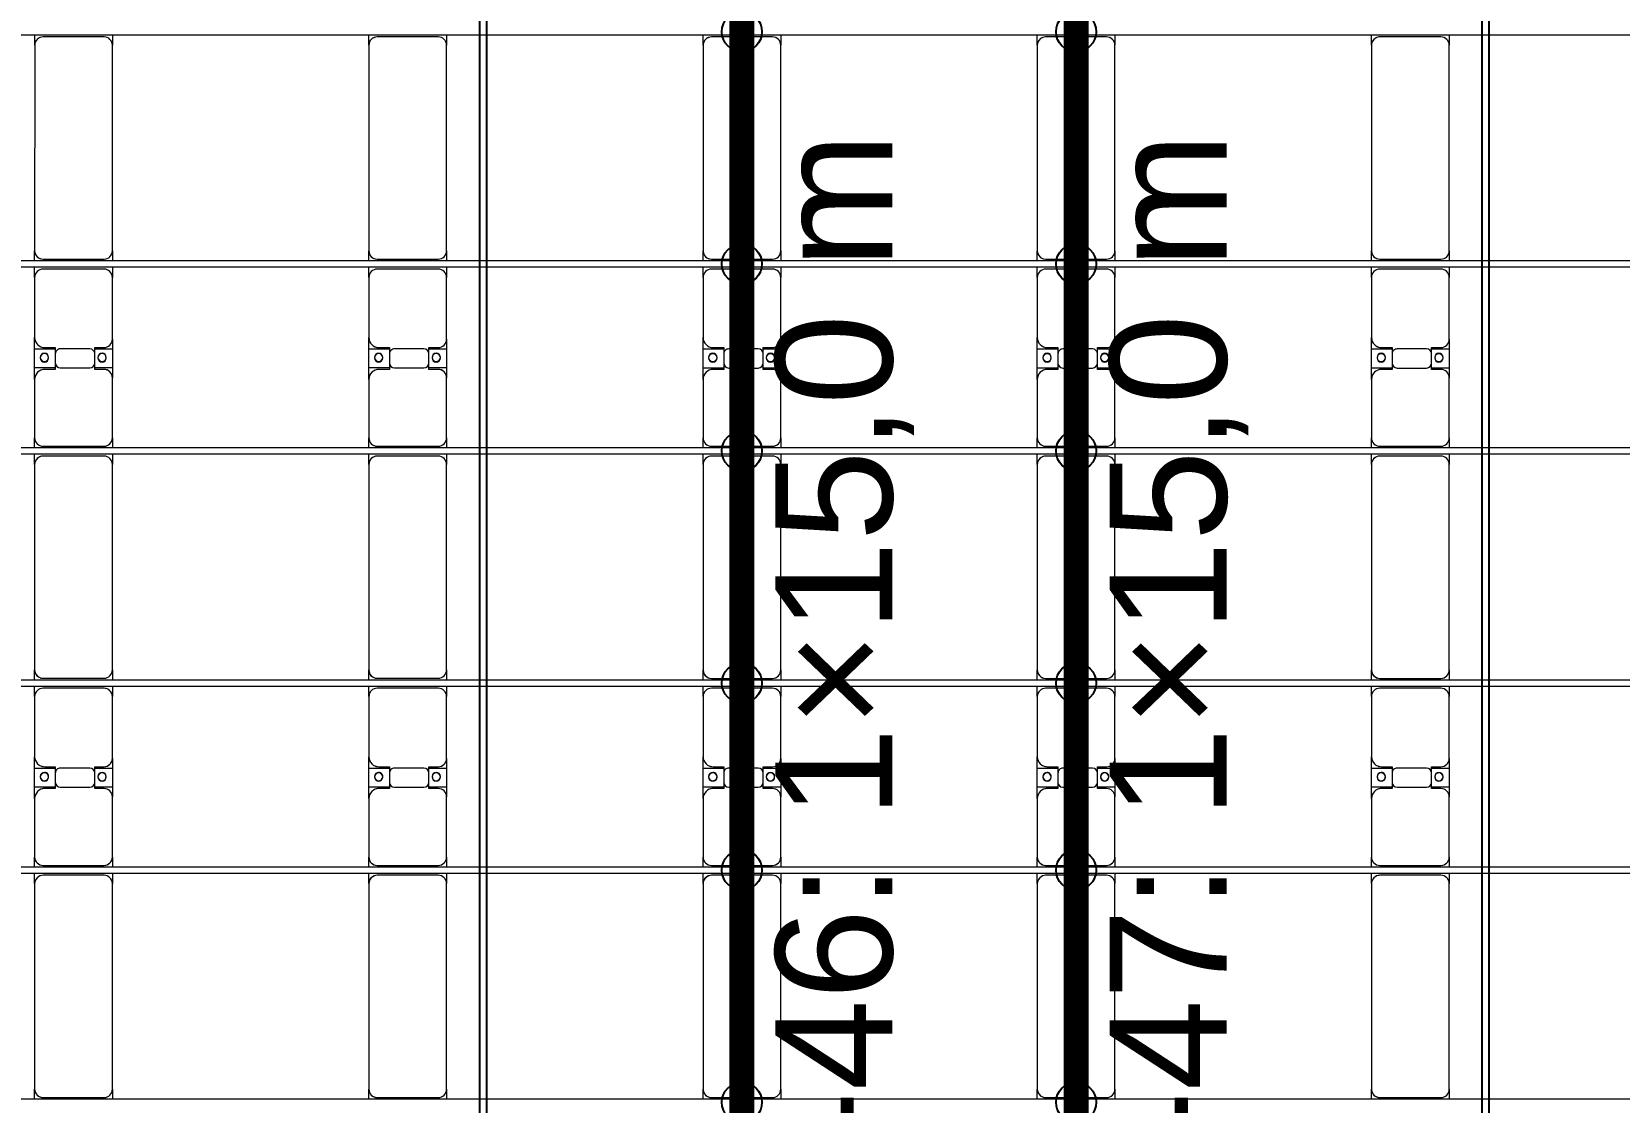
# Model space of a CAD drawing. Header units: millimetres. Extents: x -147246 to 112336, y -213734 to -86506.
# Drawn here: x -24365 to -14864, y -102115 to -95705 of the extents above; entities that cross this region are included whole.
import ezdxf

# ---------------------------------------------------------------- set-up
doc = ezdxf.new("R2010")
doc.units = ezdxf.units.MM
doc.layers.add('A-GENM', color=13, linetype='Continuous', lineweight=9)
doc.layers.add('S-BEAM', color=12, linetype='Continuous', lineweight=9)
doc.layers.add('GC-GHI CHU', color=2, linetype='Continuous')
doc.layers.add('GC-HOP 40x60 GIA CUONG', color=1, linetype='Continuous')
doc.styles.add('GC_VN', font='arial.ttf')

# ---------------------------------------------------------------- blocks, each defined once
blk = doc.blocks.new('Dầm C52 - Dầm C52-18761-BỐ TRÍ KHUNG KẾT CẤU BÈ PIN 05')
at = {"layer": 'S-BEAM', "color": 1}
blk.add_line((-74474.3, 20), (74474.3, 20), dxfattribs=at)
blk = doc.blocks.new('Dầm C52 - Dầm C52-18762-BỐ TRÍ KHUNG KẾT CẤU BÈ PIN 05')
at = {"layer": 'S-BEAM', "color": 1}
for p, q in [((-74474.3, 20), (74474.3, 20)), ((74474.3, -20), (-74474.3, -20))]:
    blk.add_line(p, q, dxfattribs=at)
blk = doc.blocks.new('Dầm C52 - Dầm C52-18763-BỐ TRÍ KHUNG KẾT CẤU BÈ PIN 05')
at = {"layer": 'S-BEAM', "color": 1}
for p, q in [((-74474.3, 20), (74474.3, 20)), ((74474.3, -20), (-74474.3, -20))]:
    blk.add_line(p, q, dxfattribs=at)
blk = doc.blocks.new('Dầm C52 - Dầm C52-18764-BỐ TRÍ KHUNG KẾT CẤU BÈ PIN 05')
at = {"layer": 'S-BEAM', "color": 1}
blk.add_line((74474.3, -20), (-74474.3, -20), dxfattribs=at)
blk = doc.blocks.new('Dai phao do pin - DẢI PHAO ĐỠ PIN-V61-BỐ TRÍ KHUNG KẾT CẤU BÈ PIN 05')
at = {"layer": 'A-GENM', "color": 7}
for p, q in [((-681.1, 223.4), (-620.3, 223.4)), ((610.3, 223.4), (-620.3, 223.4)), ((610.3, 223.4), (668.9, 223.4)), ((708.9, 223.4), (769.7, 223.4)), ((1139.7, 223.4), (769.7, 223.4)), ((1139.7, 223.4), (1312.2, 223.4)), ((1197.8, 223.4), (1370.3, 223.4)), ((1197.8, 118.2), (1197.8, 223.4)), ((1312.2, 223.4), (1312.2, 118.2)), ((1730.3, 223.4), (1370.3, 223.4)), ((1730.3, 223.4), (1788.9, 223.4)), ((1828.9, 223.4), (1889.7, 223.4)), ((3120.3, 223.4), (1889.7, 223.4)), ((3120.3, 223.4), (3178.9, 223.4)), ((3218.9, 223.4), (3279.7, 223.4)), ((3649.7, 223.4), (3279.7, 223.4)), ((3649.7, 223.4), (3822.2, 223.4)), ((3707.8, 223.4), (3880.3, 223.4)), ((3707.8, 118.2), (3707.8, 223.4)), ((3822.2, 223.4), (3822.2, 118.2)), ((4240.3, 223.4), (3880.3, 223.4)), ((4240.3, 223.4), (4298.9, 223.4)), ((4338.9, 223.4), (4399.7, 223.4)), ((5630.3, 223.4), (4399.7, 223.4)), ((5630.3, 223.4), (5688.9, 223.4)), ((-670.3, 173.4), (-670.3, -191.6)), ((660.3, -191.6), (660.3, 173.4)), ((719.7, 173.4), (719.7, -191.6)), ((1189.7, 118.2), (1189.7, 173.4)), ((1282.2, 118.2), (1189.7, 118.2)), ((1320.3, 118.2), (1227.8, 118.2)), ((1320.3, 173.4), (1320.3, 118.2)), ((1780.3, -191.6), (1780.3, 173.4)), ((1839.7, 173.4), (1839.7, -191.6)), ((3170.3, -191.6), (3170.3, 173.4)), ((3229.7, 173.4), (3229.7, -191.6)), ((3699.7, 118.2), (3699.7, 173.4)), ((3792.2, 118.2), (3699.7, 118.2)), ((3830.3, 118.2), (3737.8, 118.2)), ((3830.3, 173.4), (3830.3, 118.2)), ((4290.3, -191.6), (4290.3, 173.4)), ((4349.7, 173.4), (4349.7, -191.6)), ((5680.3, -191.6), (5680.3, 173.4)), ((1197.8, 88.2), (1197.8, -88.2)), ((1312.2, -88.2), (1312.2, 88.2)), ((3707.8, 88.2), (3707.8, -88.2)), ((3822.2, -88.2), (3822.2, 88.2)), ((1189.7, -181.6), (1189.7, -118.2)), ((1189.7, -118.2), (1282.2, -118.2)), ((1197.8, -241.6), (1197.8, -118.2)), ((1227.8, -118.2), (1320.3, -118.2)), ((1312.2, -118.2), (1312.2, -241.6)), ((1320.3, -118.2), (1320.3, -181.6)), ((3699.7, -181.6), (3699.7, -118.2)), ((3699.7, -118.2), (3792.2, -118.2)), ((3707.8, -241.6), (3707.8, -118.2)), ((3737.8, -118.2), (3830.3, -118.2)), ((3822.2, -118.2), (3822.2, -241.6)), ((3830.3, -118.2), (3830.3, -181.6)), ((-620.3, -241.6), (-681.1, -241.6)), ((-620.3, -241.6), (610.3, -241.6)), ((668.9, -241.6), (610.3, -241.6)), ((769.7, -241.6), (708.9, -241.6)), ((769.7, -241.6), (1129.7, -241.6)), ((1312.2, -241.6), (1129.7, -241.6)), ((1380.3, -241.6), (1197.8, -241.6)), ((1380.3, -241.6), (1730.3, -241.6)), ((1788.9, -241.6), (1730.3, -241.6)), ((1889.7, -241.6), (1828.9, -241.6)), ((1889.7, -241.6), (3120.3, -241.6)), ((3178.9, -241.6), (3120.3, -241.6)), ((3279.7, -241.6), (3218.9, -241.6)), ((3279.7, -241.6), (3639.7, -241.6)), ((3822.2, -241.6), (3639.7, -241.6)), ((3890.3, -241.6), (3707.8, -241.6)), ((3890.3, -241.6), (4240.3, -241.6)), ((4298.9, -241.6), (4240.3, -241.6)), ((4399.7, -241.6), (4338.9, -241.6)), ((4399.7, -241.6), (5630.3, -241.6)), ((5688.9, -241.6), (5630.3, -241.6))]:
    blk.add_line(p, q, dxfattribs=at)
for centre, radius, start, end in [((-620.3, 173.4), 50, 90, 180), ((-620.3, 173.4), 50, 90, 180), ((610.3, 173.4), 50, 0, 90), ((610.3, 173.4), 50, 45, 90), ((769.7, 173.4), 50, 90, 180), ((769.7, 173.4), 50, 135, 180), ((1139.7, 173.4), 50, 360, 90), ((1139.7, 173.4), 50, 360, 45), ((1370.3, 173.4), 50, 90, 180), ((1370.3, 173.4), 50, 135, 180), ((1730.3, 173.4), 50, 0, 90), ((1730.3, 173.4), 50, 0, 45), ((1889.7, 173.4), 50, 90, 180), ((1889.7, 173.4), 50, 90, 180), ((3120.3, 173.4), 50, 0, 90), ((3120.3, 173.4), 50, 45, 90), ((3279.7, 173.4), 50, 90, 180), ((3279.7, 173.4), 50, 135, 180), ((3649.7, 173.4), 50, 0, 90), ((3649.7, 173.4), 50, 0, 45), ((3880.3, 173.4), 50, 90, 180), ((3880.3, 173.4), 50, 135, 180), ((4240.3, 173.4), 50, 0, 90), ((4240.3, 173.4), 50, 0, 45), ((4399.7, 173.4), 50, 90, 180), ((4399.7, 173.4), 50, 90, 180), ((5630.3, 173.4), 50, 0, 90), ((5630.3, 173.4), 50, 45, 90), ((1227.8, 88.2), 30, 90, 180), ((1248.6, 161.8), 25, 0, 180), ((1248.6, 161.8), 25, 180, 0), ((1251.4, 161.8), 25, 0, 180), ((1251.4, 161.8), 25, 180, 360), ((1282.2, 88.2), 30, 0, 90), ((3737.8, 88.2), 30, 90, 180), ((3758.6, 161.8), 25, 0, 180), ((3758.6, 161.8), 25, 180, 0), ((3761.4, 161.8), 25, 0, 180), ((3761.4, 161.8), 25, 180, 360), ((3792.2, 88.2), 30, 0, 90), ((1227.8, -88.2), 30, 180, 270), ((1282.2, -88.2), 30, 270, 0), ((3737.8, -88.2), 30, 180, 270), ((3792.2, -88.2), 30, 270, 0), ((1129.7, -181.6), 60, 270, 360), ((1129.7, -181.6), 60, 330, 360), ((1248.6, -183.2), 25, 0, 180), ((1248.6, -183.2), 25, 180, 0), ((1251.4, -183.2), 25, 0, 180), ((1251.4, -183.2), 25, 180, 360), ((1380.3, -181.6), 60, 180, 270), ((1380.3, -181.6), 60, 180, 210), ((3639.7, -181.6), 60, 270, 360), ((3639.7, -181.6), 60, 330, 0), ((3758.6, -183.2), 25, 360, 180), ((3758.6, -183.2), 25, 180, 0), ((3761.4, -183.2), 25, 0, 180), ((3761.4, -183.2), 25, 180, 0), ((3890.3, -181.6), 60, 180, 270), ((3890.3, -181.6), 60, 180, 210), ((-620.3, -191.6), 50, 180, 270), ((-620.3, -191.6), 50, 180, 255), ((610.3, -191.6), 50, 270, 0), ((610.3, -191.6), 50, 270, 345), ((769.7, -191.6), 50, 180, 270), ((769.7, -191.6), 50, 180, 225), ((1730.3, -191.6), 50, 270, 360), ((1730.3, -191.6), 50, 315, 360), ((1889.7, -191.6), 50, 180, 270), ((1889.7, -191.6), 50, 180, 255), ((3120.3, -191.6), 50, 270, 0), ((3120.3, -191.6), 50, 270, 345), ((3279.7, -191.6), 50, 180, 270), ((3279.7, -191.6), 50, 180, 225), ((4240.3, -191.6), 50, 270, 0), ((4240.3, -191.6), 50, 315, 360), ((4399.7, -191.6), 50, 180, 270), ((4399.7, -191.6), 50, 180, 255), ((5630.3, -191.6), 50, 270, 0), ((5630.3, -191.6), 50, 270, 345)]:
    blk.add_arc(centre, radius, start, end, dxfattribs=at)
blk = doc.blocks.new('Dai phao do pin - DẢI PHAO ĐỠ PIN-V62-BỐ TRÍ KHUNG KẾT CẤU BÈ PIN 05')
at = {"layer": 'A-GENM', "color": 7}
for p, q in [((-681.1, 223.4), (-620.3, 223.4)), ((610.3, 223.4), (-620.3, 223.4)), ((610.3, 223.4), (668.9, 223.4)), ((708.9, 223.4), (769.7, 223.4)), ((1139.7, 223.4), (769.7, 223.4)), ((1139.7, 223.4), (1312.2, 223.4)), ((1197.8, 223.4), (1370.3, 223.4)), ((1197.8, 118.2), (1197.8, 223.4)), ((1312.2, 223.4), (1312.2, 118.2)), ((1730.3, 223.4), (1370.3, 223.4)), ((1730.3, 223.4), (1788.9, 223.4)), ((1828.9, 223.4), (1889.7, 223.4)), ((3120.3, 223.4), (1889.7, 223.4)), ((3120.3, 223.4), (3178.9, 223.4)), ((3218.9, 223.4), (3279.7, 223.4)), ((3649.7, 223.4), (3279.7, 223.4)), ((3649.7, 223.4), (3822.2, 223.4)), ((3707.8, 223.4), (3880.3, 223.4)), ((3707.8, 118.2), (3707.8, 223.4)), ((3822.2, 223.4), (3822.2, 118.2)), ((4240.3, 223.4), (3880.3, 223.4)), ((4240.3, 223.4), (4298.9, 223.4)), ((4338.9, 223.4), (4399.7, 223.4)), ((5630.3, 223.4), (4399.7, 223.4)), ((5630.3, 223.4), (5688.9, 223.4)), ((-670.3, 173.4), (-670.3, -191.6)), ((660.3, -191.6), (660.3, 173.4)), ((719.7, 173.4), (719.7, -191.6)), ((1189.7, 118.2), (1189.7, 173.4)), ((1282.2, 118.2), (1189.7, 118.2)), ((1320.3, 118.2), (1227.8, 118.2)), ((1320.3, 173.4), (1320.3, 118.2)), ((1780.3, -191.6), (1780.3, 173.4)), ((1839.7, 173.4), (1839.7, -191.6)), ((3170.3, -191.6), (3170.3, 173.4)), ((3229.7, 173.4), (3229.7, -191.6)), ((3699.7, 118.2), (3699.7, 173.4)), ((3792.2, 118.2), (3699.7, 118.2)), ((3830.3, 118.2), (3737.8, 118.2)), ((3830.3, 173.4), (3830.3, 118.2)), ((4290.3, -191.6), (4290.3, 173.4)), ((4349.7, 173.4), (4349.7, -191.6)), ((5680.3, -191.6), (5680.3, 173.4)), ((1197.8, 88.2), (1197.8, -88.2)), ((1312.2, -88.2), (1312.2, 88.2)), ((3707.8, 88.2), (3707.8, -88.2)), ((3822.2, -88.2), (3822.2, 88.2)), ((1189.7, -181.6), (1189.7, -118.2)), ((1189.7, -118.2), (1282.2, -118.2)), ((1197.8, -241.6), (1197.8, -118.2)), ((1227.8, -118.2), (1320.3, -118.2)), ((1312.2, -118.2), (1312.2, -241.6)), ((1320.3, -118.2), (1320.3, -181.6)), ((3699.7, -181.6), (3699.7, -118.2)), ((3699.7, -118.2), (3792.2, -118.2)), ((3707.8, -241.6), (3707.8, -118.2)), ((3737.8, -118.2), (3830.3, -118.2)), ((3822.2, -118.2), (3822.2, -241.6)), ((3830.3, -118.2), (3830.3, -181.6)), ((-620.3, -241.6), (-681.1, -241.6)), ((-620.3, -241.6), (610.3, -241.6)), ((668.9, -241.6), (610.3, -241.6)), ((769.7, -241.6), (708.9, -241.6)), ((769.7, -241.6), (1129.7, -241.6)), ((1312.2, -241.6), (1129.7, -241.6)), ((1380.3, -241.6), (1197.8, -241.6)), ((1380.3, -241.6), (1730.3, -241.6)), ((1788.9, -241.6), (1730.3, -241.6)), ((1889.7, -241.6), (1828.9, -241.6)), ((1889.7, -241.6), (3120.3, -241.6)), ((3178.9, -241.6), (3120.3, -241.6)), ((3279.7, -241.6), (3218.9, -241.6)), ((3279.7, -241.6), (3639.7, -241.6)), ((3822.2, -241.6), (3639.7, -241.6)), ((3890.3, -241.6), (3707.8, -241.6)), ((3890.3, -241.6), (4240.3, -241.6)), ((4298.9, -241.6), (4240.3, -241.6)), ((4399.7, -241.6), (4338.9, -241.6)), ((4399.7, -241.6), (5630.3, -241.6)), ((5688.9, -241.6), (5630.3, -241.6))]:
    blk.add_line(p, q, dxfattribs=at)
for centre, radius, start, end in [((-620.3, 173.4), 50, 90, 180), ((-620.3, 173.4), 50, 90, 180), ((610.3, 173.4), 50, 0, 90), ((610.3, 173.4), 50, 45, 90), ((769.7, 173.4), 50, 90, 180), ((769.7, 173.4), 50, 135, 180), ((1139.7, 173.4), 50, 360, 90), ((1139.7, 173.4), 50, 360, 45), ((1370.3, 173.4), 50, 90, 180), ((1370.3, 173.4), 50, 135, 180), ((1730.3, 173.4), 50, 0, 90), ((1730.3, 173.4), 50, 0, 45), ((1889.7, 173.4), 50, 90, 180), ((1889.7, 173.4), 50, 90, 180), ((3120.3, 173.4), 50, 0, 90), ((3120.3, 173.4), 50, 45, 90), ((3279.7, 173.4), 50, 90, 180), ((3279.7, 173.4), 50, 135, 180), ((3649.7, 173.4), 50, 0, 90), ((3649.7, 173.4), 50, 0, 45), ((3880.3, 173.4), 50, 90, 180), ((3880.3, 173.4), 50, 135, 180), ((4240.3, 173.4), 50, 0, 90), ((4240.3, 173.4), 50, 0, 45), ((4399.7, 173.4), 50, 90, 180), ((4399.7, 173.4), 50, 90, 180), ((5630.3, 173.4), 50, 0, 90), ((5630.3, 173.4), 50, 45, 90), ((1227.8, 88.2), 30, 90, 180), ((1248.6, 161.8), 25, 0, 180), ((1248.6, 161.8), 25, 180, 0), ((1251.4, 161.8), 25, 0, 180), ((1251.4, 161.8), 25, 180, 360), ((1282.2, 88.2), 30, 0, 90), ((3737.8, 88.2), 30, 90, 180), ((3758.6, 161.8), 25, 0, 180), ((3758.6, 161.8), 25, 180, 0), ((3761.4, 161.8), 25, 0, 180), ((3761.4, 161.8), 25, 180, 360), ((3792.2, 88.2), 30, 0, 90), ((1227.8, -88.2), 30, 180, 270), ((1282.2, -88.2), 30, 270, 0), ((3737.8, -88.2), 30, 180, 270), ((3792.2, -88.2), 30, 270, 0), ((1129.7, -181.6), 60, 270, 360), ((1129.7, -181.6), 60, 330, 360), ((1248.6, -183.2), 25, 0, 180), ((1248.6, -183.2), 25, 180, 0), ((1251.4, -183.2), 25, 0, 180), ((1251.4, -183.2), 25, 180, 360), ((1380.3, -181.6), 60, 180, 270), ((1380.3, -181.6), 60, 180, 210), ((3639.7, -181.6), 60, 270, 360), ((3639.7, -181.6), 60, 330, 0), ((3758.6, -183.2), 25, 360, 180), ((3758.6, -183.2), 25, 180, 0), ((3761.4, -183.2), 25, 0, 180), ((3761.4, -183.2), 25, 180, 0), ((3890.3, -181.6), 60, 180, 270), ((3890.3, -181.6), 60, 180, 210), ((-620.3, -191.6), 50, 180, 270), ((-620.3, -191.6), 50, 180, 255), ((610.3, -191.6), 50, 270, 0), ((610.3, -191.6), 50, 270, 345), ((769.7, -191.6), 50, 180, 270), ((769.7, -191.6), 50, 180, 225), ((1730.3, -191.6), 50, 270, 360), ((1730.3, -191.6), 50, 315, 360), ((1889.7, -191.6), 50, 180, 270), ((1889.7, -191.6), 50, 180, 255), ((3120.3, -191.6), 50, 270, 0), ((3120.3, -191.6), 50, 270, 345), ((3279.7, -191.6), 50, 180, 270), ((3279.7, -191.6), 50, 180, 225), ((4240.3, -191.6), 50, 270, 0), ((4240.3, -191.6), 50, 315, 360), ((4399.7, -191.6), 50, 180, 270), ((4399.7, -191.6), 50, 180, 255), ((5630.3, -191.6), 50, 270, 0), ((5630.3, -191.6), 50, 270, 345)]:
    blk.add_arc(centre, radius, start, end, dxfattribs=at)
blk = doc.blocks.new('Dai phao do pin - DẢI PHAO ĐỠ PIN-V63-BỐ TRÍ KHUNG KẾT CẤU BÈ PIN 05')
at = {"layer": 'A-GENM', "color": 7}
for p, q in [((-681.1, 223.4), (-620.3, 223.4)), ((610.3, 223.4), (-620.3, 223.4)), ((610.3, 223.4), (668.9, 223.4)), ((708.9, 223.4), (769.7, 223.4)), ((1139.7, 223.4), (769.7, 223.4)), ((1139.7, 223.4), (1312.2, 223.4)), ((1197.8, 223.4), (1370.3, 223.4)), ((1197.8, 118.2), (1197.8, 223.4)), ((1312.2, 223.4), (1312.2, 118.2)), ((1730.3, 223.4), (1370.3, 223.4)), ((1730.3, 223.4), (1788.9, 223.4)), ((1828.9, 223.4), (1889.7, 223.4)), ((3120.3, 223.4), (1889.7, 223.4)), ((3120.3, 223.4), (3178.9, 223.4)), ((3218.9, 223.4), (3279.7, 223.4)), ((3649.7, 223.4), (3279.7, 223.4)), ((3649.7, 223.4), (3822.2, 223.4)), ((3707.8, 223.4), (3880.3, 223.4)), ((3707.8, 118.2), (3707.8, 223.4)), ((3822.2, 223.4), (3822.2, 118.2)), ((4240.3, 223.4), (3880.3, 223.4)), ((4240.3, 223.4), (4298.9, 223.4)), ((4338.9, 223.4), (4399.7, 223.4)), ((5630.3, 223.4), (4399.7, 223.4)), ((5630.3, 223.4), (5688.9, 223.4)), ((-670.3, 173.4), (-670.3, -191.6)), ((660.3, -191.6), (660.3, 173.4)), ((719.7, 173.4), (719.7, -191.6)), ((1189.7, 118.2), (1189.7, 173.4)), ((1282.2, 118.2), (1189.7, 118.2)), ((1320.3, 118.2), (1227.8, 118.2)), ((1320.3, 173.4), (1320.3, 118.2)), ((1780.3, -191.6), (1780.3, 173.4)), ((1839.7, 173.4), (1839.7, -191.6)), ((3170.3, -191.6), (3170.3, 173.4)), ((3229.7, 173.4), (3229.7, -191.6)), ((3699.7, 118.2), (3699.7, 173.4)), ((3792.2, 118.2), (3699.7, 118.2)), ((3830.3, 118.2), (3737.8, 118.2)), ((3830.3, 173.4), (3830.3, 118.2)), ((4290.3, -191.6), (4290.3, 173.4)), ((4349.7, 173.4), (4349.7, -191.6)), ((5680.3, -191.6), (5680.3, 173.4)), ((1197.8, 88.2), (1197.8, -88.2)), ((1312.2, -88.2), (1312.2, 88.2)), ((3707.8, 88.2), (3707.8, -88.2)), ((3822.2, -88.2), (3822.2, 88.2)), ((1189.7, -181.6), (1189.7, -118.2)), ((1189.7, -118.2), (1282.2, -118.2)), ((1197.8, -241.6), (1197.8, -118.2)), ((1227.8, -118.2), (1320.3, -118.2)), ((1312.2, -118.2), (1312.2, -241.6)), ((1320.3, -118.2), (1320.3, -181.6)), ((3699.7, -181.6), (3699.7, -118.2)), ((3699.7, -118.2), (3792.2, -118.2)), ((3707.8, -241.6), (3707.8, -118.2)), ((3737.8, -118.2), (3830.3, -118.2)), ((3822.2, -118.2), (3822.2, -241.6)), ((3830.3, -118.2), (3830.3, -181.6)), ((-620.3, -241.6), (-681.1, -241.6)), ((-620.3, -241.6), (610.3, -241.6)), ((668.9, -241.6), (610.3, -241.6)), ((769.7, -241.6), (708.9, -241.6)), ((769.7, -241.6), (1129.7, -241.6)), ((1312.2, -241.6), (1129.7, -241.6)), ((1380.3, -241.6), (1197.8, -241.6)), ((1380.3, -241.6), (1730.3, -241.6)), ((1788.9, -241.6), (1730.3, -241.6)), ((1889.7, -241.6), (1828.9, -241.6)), ((1889.7, -241.6), (3120.3, -241.6)), ((3178.9, -241.6), (3120.3, -241.6)), ((3279.7, -241.6), (3218.9, -241.6)), ((3279.7, -241.6), (3639.7, -241.6)), ((3822.2, -241.6), (3639.7, -241.6)), ((3890.3, -241.6), (3707.8, -241.6)), ((3890.3, -241.6), (4240.3, -241.6)), ((4298.9, -241.6), (4240.3, -241.6)), ((4399.7, -241.6), (4338.9, -241.6)), ((4399.7, -241.6), (5630.3, -241.6)), ((5688.9, -241.6), (5630.3, -241.6))]:
    blk.add_line(p, q, dxfattribs=at)
for centre, radius, start, end in [((-620.3, 173.4), 50, 90, 180), ((-620.3, 173.4), 50, 90, 180), ((610.3, 173.4), 50, 0, 90), ((610.3, 173.4), 50, 45, 90), ((769.7, 173.4), 50, 90, 180), ((769.7, 173.4), 50, 135, 180), ((1139.7, 173.4), 50, 360, 90), ((1139.7, 173.4), 50, 360, 45), ((1370.3, 173.4), 50, 90, 180), ((1370.3, 173.4), 50, 135, 180), ((1730.3, 173.4), 50, 0, 90), ((1730.3, 173.4), 50, 0, 45), ((1889.7, 173.4), 50, 90, 180), ((1889.7, 173.4), 50, 90, 180), ((3120.3, 173.4), 50, 0, 90), ((3120.3, 173.4), 50, 45, 90), ((3279.7, 173.4), 50, 90, 180), ((3279.7, 173.4), 50, 135, 180), ((3649.7, 173.4), 50, 0, 90), ((3649.7, 173.4), 50, 0, 45), ((3880.3, 173.4), 50, 90, 180), ((3880.3, 173.4), 50, 135, 180), ((4240.3, 173.4), 50, 0, 90), ((4240.3, 173.4), 50, 0, 45), ((4399.7, 173.4), 50, 90, 180), ((4399.7, 173.4), 50, 90, 180), ((5630.3, 173.4), 50, 0, 90), ((5630.3, 173.4), 50, 45, 90), ((1227.8, 88.2), 30, 90, 180), ((1248.6, 161.8), 25, 0, 180), ((1248.6, 161.8), 25, 180, 0), ((1251.4, 161.8), 25, 0, 180), ((1251.4, 161.8), 25, 180, 360), ((1282.2, 88.2), 30, 0, 90), ((3737.8, 88.2), 30, 90, 180), ((3758.6, 161.8), 25, 0, 180), ((3758.6, 161.8), 25, 180, 0), ((3761.4, 161.8), 25, 0, 180), ((3761.4, 161.8), 25, 180, 360), ((3792.2, 88.2), 30, 0, 90), ((1227.8, -88.2), 30, 180, 270), ((1282.2, -88.2), 30, 270, 0), ((3737.8, -88.2), 30, 180, 270), ((3792.2, -88.2), 30, 270, 0), ((1129.7, -181.6), 60, 270, 360), ((1129.7, -181.6), 60, 330, 360), ((1248.6, -183.2), 25, 0, 180), ((1248.6, -183.2), 25, 180, 0), ((1251.4, -183.2), 25, 0, 180), ((1251.4, -183.2), 25, 180, 360), ((1380.3, -181.6), 60, 180, 270), ((1380.3, -181.6), 60, 180, 210), ((3639.7, -181.6), 60, 270, 360), ((3639.7, -181.6), 60, 330, 0), ((3758.6, -183.2), 25, 360, 180), ((3758.6, -183.2), 25, 180, 0), ((3761.4, -183.2), 25, 0, 180), ((3761.4, -183.2), 25, 180, 0), ((3890.3, -181.6), 60, 180, 270), ((3890.3, -181.6), 60, 180, 210), ((-620.3, -191.6), 50, 180, 270), ((-620.3, -191.6), 50, 180, 255), ((610.3, -191.6), 50, 270, 0), ((610.3, -191.6), 50, 270, 345), ((769.7, -191.6), 50, 180, 270), ((769.7, -191.6), 50, 180, 225), ((1730.3, -191.6), 50, 270, 360), ((1730.3, -191.6), 50, 315, 360), ((1889.7, -191.6), 50, 180, 270), ((1889.7, -191.6), 50, 180, 255), ((3120.3, -191.6), 50, 270, 0), ((3120.3, -191.6), 50, 270, 345), ((3279.7, -191.6), 50, 180, 270), ((3279.7, -191.6), 50, 180, 225), ((4240.3, -191.6), 50, 270, 0), ((4240.3, -191.6), 50, 315, 360), ((4399.7, -191.6), 50, 180, 270), ((4399.7, -191.6), 50, 180, 255), ((5630.3, -191.6), 50, 270, 0), ((5630.3, -191.6), 50, 270, 345)]:
    blk.add_arc(centre, radius, start, end, dxfattribs=at)
blk = doc.blocks.new('Dai phao do pin - DẢI PHAO ĐỠ PIN-V64-BỐ TRÍ KHUNG KẾT CẤU BÈ PIN 05')
at = {"layer": 'A-GENM', "color": 7}
for p, q in [((-681.1, 223.4), (-620.3, 223.4)), ((610.3, 223.4), (-620.3, 223.4)), ((610.3, 223.4), (668.9, 223.4)), ((708.9, 223.4), (769.7, 223.4)), ((1139.7, 223.4), (769.7, 223.4)), ((1139.7, 223.4), (1312.2, 223.4)), ((1197.8, 223.4), (1370.3, 223.4)), ((1197.8, 118.2), (1197.8, 223.4)), ((1312.2, 223.4), (1312.2, 118.2)), ((1730.3, 223.4), (1370.3, 223.4)), ((1730.3, 223.4), (1788.9, 223.4)), ((1828.9, 223.4), (1889.7, 223.4)), ((3120.3, 223.4), (1889.7, 223.4)), ((3120.3, 223.4), (3178.9, 223.4)), ((3218.9, 223.4), (3279.7, 223.4)), ((3649.7, 223.4), (3279.7, 223.4)), ((3649.7, 223.4), (3822.2, 223.4)), ((3707.8, 223.4), (3880.3, 223.4)), ((3707.8, 118.2), (3707.8, 223.4)), ((3822.2, 223.4), (3822.2, 118.2)), ((4240.3, 223.4), (3880.3, 223.4)), ((4240.3, 223.4), (4298.9, 223.4)), ((4338.9, 223.4), (4399.7, 223.4)), ((5630.3, 223.4), (4399.7, 223.4)), ((5630.3, 223.4), (5688.9, 223.4)), ((-670.3, 173.4), (-670.3, -191.6)), ((660.3, -191.6), (660.3, 173.4)), ((719.7, 173.4), (719.7, -191.6)), ((1189.7, 118.2), (1189.7, 173.4)), ((1282.2, 118.2), (1189.7, 118.2)), ((1320.3, 118.2), (1227.8, 118.2)), ((1320.3, 173.4), (1320.3, 118.2)), ((1780.3, -191.6), (1780.3, 173.4)), ((1839.7, 173.4), (1839.7, -191.6)), ((3170.3, -191.6), (3170.3, 173.4)), ((3229.7, 173.4), (3229.7, -191.6)), ((3699.7, 118.2), (3699.7, 173.4)), ((3792.2, 118.2), (3699.7, 118.2)), ((3830.3, 118.2), (3737.8, 118.2)), ((3830.3, 173.4), (3830.3, 118.2)), ((4290.3, -191.6), (4290.3, 173.4)), ((4349.7, 173.4), (4349.7, -191.6)), ((5680.3, -191.6), (5680.3, 173.4)), ((1197.8, 88.2), (1197.8, -88.2)), ((1312.2, -88.2), (1312.2, 88.2)), ((3707.8, 88.2), (3707.8, -88.2)), ((3822.2, -88.2), (3822.2, 88.2)), ((1189.7, -181.6), (1189.7, -118.2)), ((1189.7, -118.2), (1282.2, -118.2)), ((1197.8, -241.6), (1197.8, -123.2)), ((1227.8, -118.2), (1320.3, -118.2)), ((1312.2, -123.2), (1312.2, -241.6)), ((1320.3, -118.2), (1320.3, -181.6)), ((3699.7, -181.6), (3699.7, -118.2)), ((3699.7, -118.2), (3792.2, -118.2)), ((3707.8, -241.6), (3707.8, -123.2)), ((3737.8, -118.2), (3830.3, -118.2)), ((3822.2, -123.2), (3822.2, -241.6)), ((3830.3, -118.2), (3830.3, -181.6)), ((-620.3, -241.6), (-681.1, -241.6)), ((-620.3, -241.6), (610.3, -241.6)), ((668.9, -241.6), (610.3, -241.6)), ((769.7, -241.6), (708.9, -241.6)), ((769.7, -241.6), (1129.7, -241.6)), ((1312.2, -241.6), (1129.7, -241.6)), ((1380.3, -241.6), (1197.8, -241.6)), ((1380.3, -241.6), (1730.3, -241.6)), ((1788.9, -241.6), (1730.3, -241.6)), ((1889.7, -241.6), (1828.9, -241.6)), ((1889.7, -241.6), (3120.3, -241.6)), ((3178.9, -241.6), (3120.3, -241.6)), ((3279.7, -241.6), (3218.9, -241.6)), ((3279.7, -241.6), (3639.7, -241.6)), ((3822.2, -241.6), (3639.7, -241.6)), ((3890.3, -241.6), (3707.8, -241.6)), ((3890.3, -241.6), (4240.3, -241.6)), ((4298.9, -241.6), (4240.3, -241.6)), ((4399.7, -241.6), (4338.9, -241.6)), ((4399.7, -241.6), (5630.3, -241.6)), ((5688.9, -241.6), (5630.3, -241.6))]:
    blk.add_line(p, q, dxfattribs=at)
for centre, radius, start, end in [((-620.3, 173.4), 50, 90, 180), ((-620.3, 173.4), 50, 90, 180), ((610.3, 173.4), 50, 0, 90), ((610.3, 173.4), 50, 45, 90), ((769.7, 173.4), 50, 90, 180), ((769.7, 173.4), 50, 135, 180), ((1139.7, 173.4), 50, 360, 90), ((1139.7, 173.4), 50, 360, 45), ((1370.3, 173.4), 50, 90, 180), ((1370.3, 173.4), 50, 135, 180), ((1730.3, 173.4), 50, 0, 90), ((1730.3, 173.4), 50, 0, 45), ((1889.7, 173.4), 50, 90, 180), ((1889.7, 173.4), 50, 90, 180), ((3120.3, 173.4), 50, 0, 90), ((3120.3, 173.4), 50, 45, 90), ((3279.7, 173.4), 50, 90, 180), ((3279.7, 173.4), 50, 135, 180), ((3649.7, 173.4), 50, 0, 90), ((3649.7, 173.4), 50, 0, 45), ((3880.3, 173.4), 50, 90, 180), ((3880.3, 173.4), 50, 135, 180), ((4240.3, 173.4), 50, 0, 90), ((4240.3, 173.4), 50, 0, 45), ((4399.7, 173.4), 50, 90, 180), ((4399.7, 173.4), 50, 90, 180), ((5630.3, 173.4), 50, 0, 90), ((5630.3, 173.4), 50, 45, 90), ((1227.8, 88.2), 30, 90, 180), ((1248.6, 161.8), 25, 0, 180), ((1248.6, 161.8), 25, 180, 0), ((1251.4, 161.8), 25, 0, 180), ((1251.4, 161.8), 25, 180, 360), ((1282.2, 88.2), 30, 0, 90), ((3737.8, 88.2), 30, 90, 180), ((3758.6, 161.8), 25, 0, 180), ((3758.6, 161.8), 25, 180, 0), ((3761.4, 161.8), 25, 0, 180), ((3761.4, 161.8), 25, 180, 360), ((3792.2, 88.2), 30, 0, 90), ((1227.8, -88.2), 30, 180, 270), ((1282.2, -88.2), 30, 270, 0), ((3737.8, -88.2), 30, 180, 270), ((3792.2, -88.2), 30, 270, 0), ((1129.7, -181.6), 60, 270, 360), ((1129.7, -181.6), 60, 330, 360), ((1248.6, -183.2), 25, 0, 180), ((1248.6, -183.2), 25, 180, 0), ((1251.4, -183.2), 25, 0, 180), ((1251.4, -183.2), 25, 180, 360), ((1380.3, -181.6), 60, 180, 270), ((1380.3, -181.6), 60, 180, 210), ((3639.7, -181.6), 60, 270, 360), ((3639.7, -181.6), 60, 330, 0), ((3758.6, -183.2), 25, 360, 180), ((3758.6, -183.2), 25, 180, 0), ((3761.4, -183.2), 25, 0, 180), ((3761.4, -183.2), 25, 180, 0), ((3890.3, -181.6), 60, 180, 270), ((3890.3, -181.6), 60, 180, 210), ((-620.3, -191.6), 50, 180, 270), ((-620.3, -191.6), 50, 180, 255), ((610.3, -191.6), 50, 270, 0), ((610.3, -191.6), 50, 270, 345), ((769.7, -191.6), 50, 180, 270), ((769.7, -191.6), 50, 180, 225), ((1730.3, -191.6), 50, 270, 360), ((1730.3, -191.6), 50, 315, 360), ((1889.7, -191.6), 50, 180, 270), ((1889.7, -191.6), 50, 180, 255), ((3120.3, -191.6), 50, 270, 0), ((3120.3, -191.6), 50, 270, 345), ((3279.7, -191.6), 50, 180, 270), ((3279.7, -191.6), 50, 180, 225), ((4240.3, -191.6), 50, 270, 0), ((4240.3, -191.6), 50, 315, 360), ((4399.7, -191.6), 50, 180, 270), ((4399.7, -191.6), 50, 180, 255), ((5630.3, -191.6), 50, 270, 0), ((5630.3, -191.6), 50, 270, 345)]:
    blk.add_arc(centre, radius, start, end, dxfattribs=at)
blk = doc.blocks.new('Dai phao do pin - DẢI PHAO ĐỠ PIN-V65-BỐ TRÍ KHUNG KẾT CẤU BÈ PIN 05')
at = {"layer": 'A-GENM', "color": 7}
for p, q in [((-681.1, 223.4), (-620.3, 223.4)), ((610.3, 223.4), (-620.3, 223.4)), ((610.3, 223.4), (668.9, 223.4)), ((708.9, 223.4), (769.7, 223.4)), ((1139.7, 223.4), (769.7, 223.4)), ((1139.7, 223.4), (1312.2, 223.4)), ((1197.8, 223.4), (1370.3, 223.4)), ((1197.8, 118.2), (1197.8, 223.4)), ((1312.2, 223.4), (1312.2, 118.2)), ((1730.3, 223.4), (1370.3, 223.4)), ((1730.3, 223.4), (1788.9, 223.4)), ((1828.9, 223.4), (1889.7, 223.4)), ((3120.3, 223.4), (1889.7, 223.4)), ((3120.3, 223.4), (3178.9, 223.4)), ((3218.9, 223.4), (3279.7, 223.4)), ((3649.7, 223.4), (3279.7, 223.4)), ((3649.7, 223.4), (3822.2, 223.4)), ((3707.8, 223.4), (3880.3, 223.4)), ((3707.8, 118.2), (3707.8, 223.4)), ((3822.2, 223.4), (3822.2, 118.2)), ((4240.3, 223.4), (3880.3, 223.4)), ((4240.3, 223.4), (4298.9, 223.4)), ((4338.9, 223.4), (4399.7, 223.4)), ((5630.3, 223.4), (4399.7, 223.4)), ((5630.3, 223.4), (5688.9, 223.4)), ((-670.3, 173.4), (-670.3, -191.6)), ((660.3, -191.6), (660.3, 173.4)), ((719.7, 173.4), (719.7, -191.6)), ((1189.7, 118.2), (1189.7, 173.4)), ((1282.2, 118.2), (1189.7, 118.2)), ((1320.3, 118.2), (1227.8, 118.2)), ((1320.3, 173.4), (1320.3, 118.2)), ((1780.3, -191.6), (1780.3, 173.4)), ((1839.7, 173.4), (1839.7, -191.6)), ((3170.3, -191.6), (3170.3, 173.4)), ((3229.7, 173.4), (3229.7, -191.6)), ((3699.7, 118.2), (3699.7, 173.4)), ((3792.2, 118.2), (3699.7, 118.2)), ((3830.3, 118.2), (3737.8, 118.2)), ((3830.3, 173.4), (3830.3, 118.2)), ((4290.3, -191.6), (4290.3, 173.4)), ((4349.7, 173.4), (4349.7, -191.6)), ((5680.3, -191.6), (5680.3, 173.4)), ((1197.8, 88.2), (1197.8, -88.2)), ((1312.2, -88.2), (1312.2, 88.2)), ((3707.8, 88.2), (3707.8, -88.2)), ((3822.2, -88.2), (3822.2, 88.2)), ((1189.7, -181.6), (1189.7, -118.2)), ((1189.7, -118.2), (1282.2, -118.2)), ((1197.8, -241.6), (1197.8, -118.2)), ((1227.8, -118.2), (1320.3, -118.2)), ((1312.2, -118.2), (1312.2, -241.6)), ((1320.3, -118.2), (1320.3, -181.6)), ((3699.7, -181.6), (3699.7, -118.2)), ((3699.7, -118.2), (3792.2, -118.2)), ((3707.8, -241.6), (3707.8, -118.2)), ((3737.8, -118.2), (3830.3, -118.2)), ((3822.2, -118.2), (3822.2, -241.6)), ((3830.3, -118.2), (3830.3, -181.6)), ((-620.3, -241.6), (-681.1, -241.6)), ((-620.3, -241.6), (610.3, -241.6)), ((668.9, -241.6), (610.3, -241.6)), ((769.7, -241.6), (708.9, -241.6)), ((769.7, -241.6), (1129.7, -241.6)), ((1312.2, -241.6), (1129.7, -241.6)), ((1380.3, -241.6), (1197.8, -241.6)), ((1380.3, -241.6), (1730.3, -241.6)), ((1788.9, -241.6), (1730.3, -241.6)), ((1889.7, -241.6), (1828.9, -241.6)), ((1889.7, -241.6), (3120.3, -241.6)), ((3178.9, -241.6), (3120.3, -241.6)), ((3279.7, -241.6), (3218.9, -241.6)), ((3279.7, -241.6), (3639.7, -241.6)), ((3822.2, -241.6), (3639.7, -241.6)), ((3890.3, -241.6), (3707.8, -241.6)), ((3890.3, -241.6), (4240.3, -241.6)), ((4298.9, -241.6), (4240.3, -241.6)), ((4399.7, -241.6), (4338.9, -241.6)), ((4399.7, -241.6), (5630.3, -241.6)), ((5688.9, -241.6), (5630.3, -241.6))]:
    blk.add_line(p, q, dxfattribs=at)
for centre, radius, start, end in [((-620.3, 173.4), 50, 90, 180), ((-620.3, 173.4), 50, 90, 180), ((610.3, 173.4), 50, 0, 90), ((610.3, 173.4), 50, 45, 90), ((769.7, 173.4), 50, 90, 180), ((769.7, 173.4), 50, 135, 180), ((1139.7, 173.4), 50, 360, 90), ((1139.7, 173.4), 50, 360, 45), ((1370.3, 173.4), 50, 90, 180), ((1370.3, 173.4), 50, 135, 180), ((1730.3, 173.4), 50, 0, 90), ((1730.3, 173.4), 50, 0, 45), ((1889.7, 173.4), 50, 90, 180), ((1889.7, 173.4), 50, 90, 180), ((3120.3, 173.4), 50, 0, 90), ((3120.3, 173.4), 50, 45, 90), ((3279.7, 173.4), 50, 90, 180), ((3279.7, 173.4), 50, 135, 180), ((3649.7, 173.4), 50, 0, 90), ((3649.7, 173.4), 50, 0, 45), ((3880.3, 173.4), 50, 90, 180), ((3880.3, 173.4), 50, 135, 180), ((4240.3, 173.4), 50, 0, 90), ((4240.3, 173.4), 50, 0, 45), ((4399.7, 173.4), 50, 90, 180), ((4399.7, 173.4), 50, 90, 180), ((5630.3, 173.4), 50, 0, 90), ((5630.3, 173.4), 50, 45, 90), ((1227.8, 88.2), 30, 90, 180), ((1248.6, 161.8), 25, 0, 180), ((1248.6, 161.8), 25, 180, 0), ((1251.4, 161.8), 25, 0, 180), ((1251.4, 161.8), 25, 180, 360), ((1282.2, 88.2), 30, 0, 90), ((3737.8, 88.2), 30, 90, 180), ((3758.6, 161.8), 25, 0, 180), ((3758.6, 161.8), 25, 180, 0), ((3761.4, 161.8), 25, 0, 180), ((3761.4, 161.8), 25, 180, 360), ((3792.2, 88.2), 30, 0, 90), ((1227.8, -88.2), 30, 180, 270), ((1282.2, -88.2), 30, 270, 0), ((3737.8, -88.2), 30, 180, 270), ((3792.2, -88.2), 30, 270, 0), ((1129.7, -181.6), 60, 270, 360), ((1129.7, -181.6), 60, 330, 360), ((1248.6, -183.2), 25, 0, 180), ((1248.6, -183.2), 25, 180, 0), ((1251.4, -183.2), 25, 0, 180), ((1251.4, -183.2), 25, 180, 360), ((1380.3, -181.6), 60, 180, 270), ((1380.3, -181.6), 60, 180, 210), ((3639.7, -181.6), 60, 270, 360), ((3639.7, -181.6), 60, 330, 0), ((3758.6, -183.2), 25, 360, 180), ((3758.6, -183.2), 25, 180, 0), ((3761.4, -183.2), 25, 0, 180), ((3761.4, -183.2), 25, 180, 0), ((3890.3, -181.6), 60, 180, 270), ((3890.3, -181.6), 60, 180, 210), ((-620.3, -191.6), 50, 180, 270), ((-620.3, -191.6), 50, 180, 210), ((-620.3, -191.6), 50, 215.01892, 255), ((610.3, -191.6), 50, 270, 0), ((610.3, -191.6), 50, 270, 345), ((769.7, -191.6), 50, 180, 270), ((769.7, -191.6), 50, 180, 225), ((1730.3, -191.6), 50, 270, 360), ((1730.3, -191.6), 50, 315, 360), ((1889.7, -191.6), 50, 180, 270), ((1889.7, -191.6), 50, 180, 255), ((3120.3, -191.6), 50, 270, 0), ((3120.3, -191.6), 50, 270, 345), ((3279.7, -191.6), 50, 180, 270), ((3279.7, -191.6), 50, 180, 225), ((4240.3, -191.6), 50, 270, 0), ((4240.3, -191.6), 50, 315, 360), ((4399.7, -191.6), 50, 180, 270), ((4399.7, -191.6), 50, 180, 210), ((4399.7, -191.6), 50, 214.98986, 255), ((5630.3, -191.6), 50, 270, 0), ((5630.3, -191.6), 50, 270, 345)]:
    blk.add_arc(centre, radius, start, end, dxfattribs=at)
blk = doc.blocks.new('Dầm C52 - Hộp 40x60-25902-BỐ TRÍ KHUNG KẾT CẤU BÈ PIN 05')
at = {"layer": 'S-BEAM', "color": 3, "lineweight": 25}
for p, q in [((-55977.2, 20), (55977.2, 20)), ((55977.2, -20), (-55977.2, -20))]:
    blk.add_line(p, q, dxfattribs=at)
blk = doc.blocks.new('Dầm C52 - Hộp 40x60-25903-BỐ TRÍ KHUNG KẾT CẤU BÈ PIN 05')
at = {"layer": 'S-BEAM', "color": 3, "lineweight": 25}
for p, q in [((-55977.2, 20), (55977.2, 20)), ((55977.2, -20), (-55977.2, -20))]:
    blk.add_line(p, q, dxfattribs=at)
blk = doc.blocks.new('HOBANMONG_BEPIN 5_rvt-1-BỐ TRÍ KHUNG KẾT CẤU BÈ PIN 05')
at = {"layer": 'A-GENM', "color": 3, "lineweight": 25, "rotation": 269.9997710125194}
for name, p in [('Dai phao do pin - DẢI PHAO ĐỠ PIN-V61-BỐ TRÍ KHUNG KẾT CẤU BÈ PIN 05', (-24105.5, -96406.1)), ('Dai phao do pin - DẢI PHAO ĐỠ PIN-V62-BỐ TRÍ KHUNG KẾT CẤU BÈ PIN 05', (-22105.5, -96406.1)), ('Dai phao do pin - DẢI PHAO ĐỠ PIN-V63-BỐ TRÍ KHUNG KẾT CẤU BÈ PIN 05', (-20105.5, -96406.2)), ('Dai phao do pin - DẢI PHAO ĐỠ PIN-V64-BỐ TRÍ KHUNG KẾT CẤU BÈ PIN 05', (-18105.5, -96406.2)), ('Dai phao do pin - DẢI PHAO ĐỠ PIN-V65-BỐ TRÍ KHUNG KẾT CẤU BÈ PIN 05', (-16105.5, -96406.2))]:
    blk.add_blockref(name, p, dxfattribs=at)
at = {"layer": 'S-BEAM', "color": 3, "lineweight": 25}
for name, p, rotation in [('Dầm C52 - Hộp 40x60-25902-BỐ TRÍ KHUNG KẾT CẤU BÈ PIN 05', (-21664.2, -148542), 269.9997710125197), ('Dầm C52 - Hộp 40x60-25903-BỐ TRÍ KHUNG KẾT CẤU BÈ PIN 05', (-15664.2, -148542), 269.9997710125197), ('Dầm C52 - Dầm C52-18761-BỐ TRÍ KHUNG KẾT CẤU BÈ PIN 05', (-66079.8, -95704.9), 179.9997710135151), ('Dầm C52 - Dầm C52-18762-BỐ TRÍ KHUNG KẾT CẤU BÈ PIN 05', (-66079.8, -97094.9), 179.9997710135151), ('Dầm C52 - Dầm C52-18762-BỐ TRÍ KHUNG KẾT CẤU BÈ PIN 05', (-66079.8, -98214.9), 179.9997710135151), ('Dầm C52 - Dầm C52-18763-BỐ TRÍ KHUNG KẾT CẤU BÈ PIN 05', (-66079.8, -99604.9), 179.9997710135151), ('Dầm C52 - Dầm C52-18763-BỐ TRÍ KHUNG KẾT CẤU BÈ PIN 05', (-66079.8, -100724.9), 179.9997710135151), ('Dầm C52 - Dầm C52-18764-BỐ TRÍ KHUNG KẾT CẤU BÈ PIN 05', (-66079.8, -102114.9), 179.9997710135151)]:
    blk.add_blockref(name, p, dxfattribs=dict(at, rotation=rotation))

msp = doc.modelspace()

# ---------------------------------------------------------------- linework, layer by layer
at = {"layer": 'GC-HOP 40x60 GIA CUONG', "const_width": 150}
for points in [[(-20114.6, -108065.9), (-20114.6, -93065.9)], [(-18114.6, -108065.9), (-18114.6, -93065.9)]]:
    msp.add_lwpolyline(points, dxfattribs=at)
at = {"layer": 'GC-HOP 40x60 GIA CUONG'}
for centre in [(-20114.6, -95704.9), (-18114.6, -95704.9), (-20114.6, -97094.9), (-18114.6, -97094.9), (-20114.6, -98214.9), (-18114.6, -98214.9), (-20114.6, -99604.9), (-18114.6, -99604.9), (-20114.6, -100724.9), (-18114.6, -100724.9), (-20114.6, -102114.9), (-18114.6, -102114.9)]:
    msp.add_circle(centre, 120, dxfattribs=at)

# ---------------------------------------------------------------- block references
at = {"lineweight": 5}
msp.add_blockref('HOBANMONG_BEPIN 5_rvt-1-BỐ TRÍ KHUNG KẾT CẤU BÈ PIN 05', (0, 0), dxfattribs=at)

# ---------------------------------------------------------------- texts
at = {"layer": 'GC-GHI CHU', "style": 'GC_VN'}
for s, p in [('B5-46: 1×15,0 m', (-19214.6, -103565.9)), ('B5-47: 1×15,0 m', (-17214.6, -103565.9))]:
    msp.add_text(s, height=700, rotation=90, dxfattribs=at).set_placement(p)

doc.saveas('drawing.dxf')
